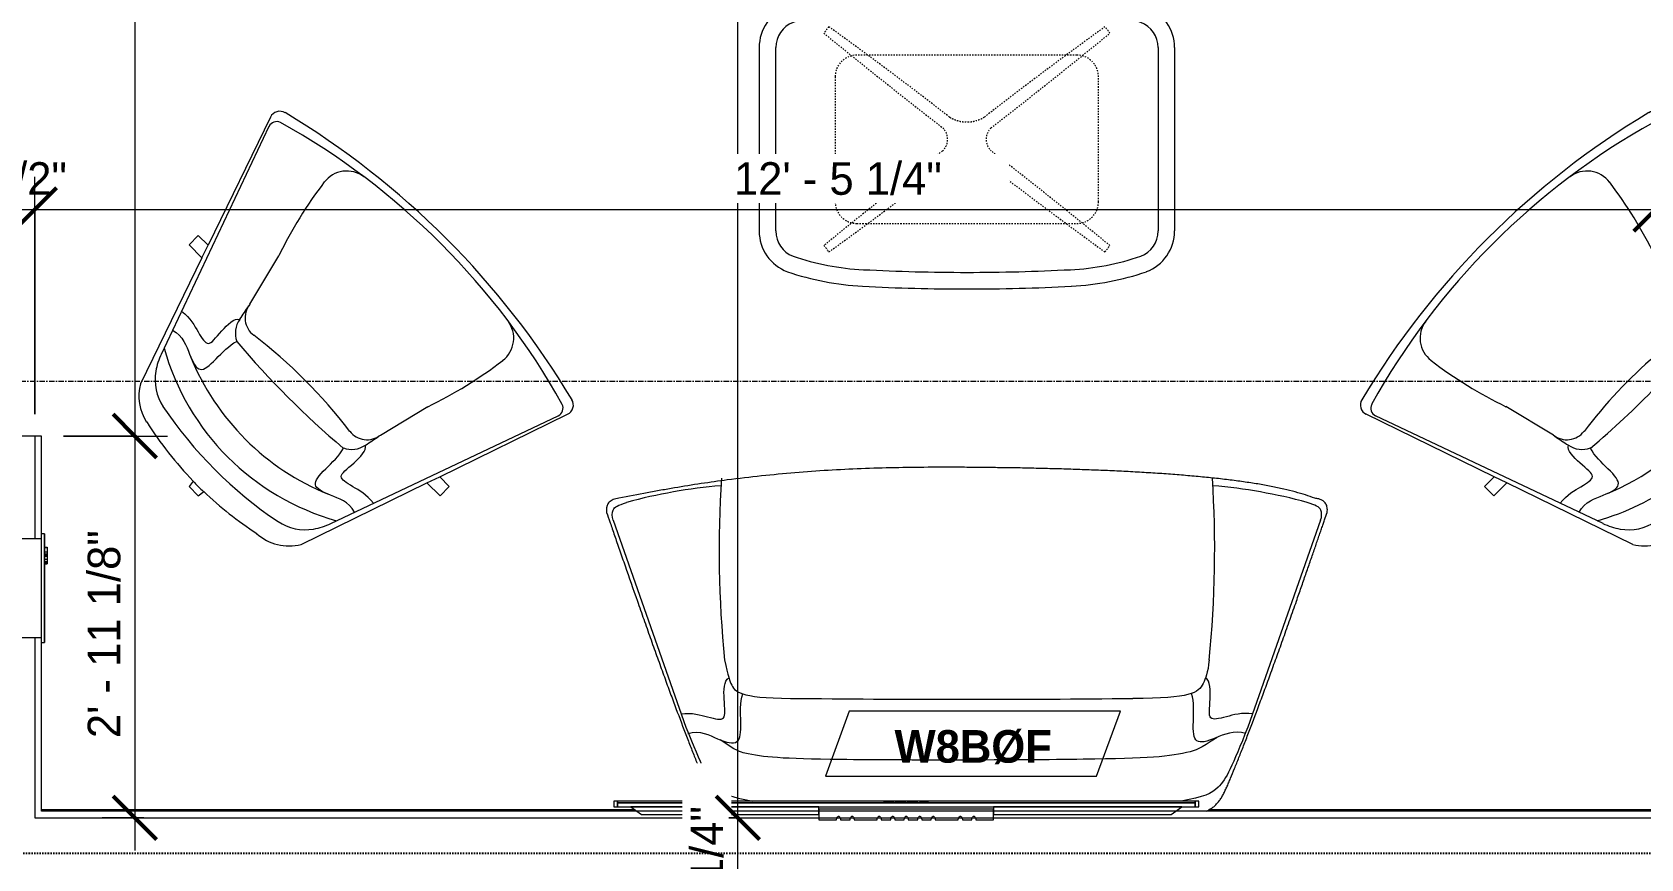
# Model space of a CAD drawing. Header units: inches. Extents: x -4058 to -1781, y 9814 to 12264.
# Drawn here: x -3634.8 to -3486.7, y 11241.2 to 11317.3 of the extents above; entities that cross this region are included whole.
import ezdxf

# ---------------------------------------------------------------- set-up
doc = ezdxf.new("R2010")
doc.units = ezdxf.units.IN
doc.header["$MEASUREMENT"] = 0
for name, pattern in [('Aligning Line 1_8_', [0.25, 0.125, -0.125]), ('Dash', [0.25, 0.125, -0.125]), ('Dash_2_', [0.25, 0.125, -0.125]), ('Grid Line 1_2_', [0.875, 0.5, -0.125, 0.125, -0.125])]:
    doc.linetypes.add(name, pattern=pattern)
for name, color, linetype, lineweight in [('0-1', 7, 'Continuous', 5), ('0-2', 7, 'Continuous', 9), ('A-ANNO-DIMS', 211, 'Continuous', 9), ('A-ANNO-DIMS-32', 211, 'Continuous', 9), ('A-GENM-1', 7, 'Continuous', 9), ('A-WALL-1', 7, 'Continuous', 9), ('A-WALL-IDEN', 211, 'Continuous', 9), ('E-FIRE-1', 7, 'Continuous', 9), ('G-ANNO-SYMB', 111, 'Aligning Line 1_8_', 9), ('I-FURN-1', 7, 'Continuous', 9), ('I-FURN-HDLN-1', 7, 'Dash', 9), ('I-WALL-3', 7, 'Continuous', 9), ('S-GRID-1', 1, 'Grid Line 1_2_', 9)]:
    doc.layers.add(name, color=color, linetype=linetype, lineweight=lineweight)
doc.layers.add('0-3', color=250, linetype='Dash_2_')
doc.styles.add('Century Gothic', font='ufonts.com_century-gothic.ttf', dxfattribs={"height": 3})
doc.styles.add('Century Gothic_B_1', font='GOTHICB.TTF', dxfattribs={"height": 3})
doc.dimstyles.new('THE_DIMENSION_STRING_4', dxfattribs={"dimscale": 12, "dimtxt": 3.132505, "dimasz": 0.333333, "dimexe": 0.25, "dimexo": 0.166667, "dimgap": 0.041667, "dimtad": 1, "dimdec": 4, "dimrnd": 0.0625, "dimzin": 3, "dimdsep": 46, "dimlunit": 4, "dimtxsty": 'Century Gothic', "dimblk1": 'OBLIQUE', "dimblk2": 'OBLIQUE', "dimsah": 1, "dimcen": 0.09, "dimdle": 0.25, "dimazin": 0, "dimtfac": 1, "dimtdec": 4, "dimtix": 1, "dimtmove": 0, "dimatfit": 3, "dimfxl": 1, "dimtvp": 1, "dimtfill": 1, "dimfrac": 2, "dimtolj": 1, "dimtzin": 0, "dimarcsym": 2})

# ---------------------------------------------------------------- blocks, each defined once
blk = doc.blocks.new('Basic Wall _ INT - W8BØF - _5_8 GYP - 2X8 WOOD_BATT_ - 5_8 GYP_ - ___-2320912-UNIT PLANS - 1ST FLOOR')
at = {"layer": 'I-WALL-3'}
for p, q in [((-3579.33, 11245.76), (-3633.95, 11245.76)), ((-3480.05, 11245.76), (-3526.47, 11245.76))]:
    blk.add_line(p, q, dxfattribs=at)
blk = doc.blocks.new('Seating-Lounge_Chair-Teknion-BBMC_Metropolitan-R2013 - Lounge Chair-1463097-UNIT PLANS - 1ST FLOOR')
at = {"layer": 'I-FURN-1'}
for p, q in [((-0.6, 16.36), (-0.69, 15.74)), ((0.6, 16.36), (-0.6, 16.36)), ((0.68, 15.74), (0.6, 16.36)), ((-10.46, 12.84), (-14.66, 0.64)), ((14.66, 0.64), (10.46, 12.84)), ((-11.03, 9.54), (-18.84, -12.29)), ((11.03, 9.54), (18.84, -12.29)), ((-14.66, 0.64), (-16.34, 0.62)), ((-16.34, 0.62), (-16.34, -0.58)), ((-14.66, 0.64), (-15.08, -0.6)), ((-8.51, 0.55), (-9.74, -4.39)), ((8.51, 0.55), (9.77, -4.5)), ((16.34, 0.62), (14.66, 0.64)), ((14.66, 0.64), (15.08, -0.6)), ((16.34, -0.58), (16.34, 0.62)), ((-15.08, -0.6), (-19.35, -12.99)), ((-16.34, -0.58), (-15.08, -0.6)), ((15.08, -0.6), (16.34, -0.58)), ((19.35, -12.99), (15.08, -0.6))]:
    blk.add_line(p, q, dxfattribs=at)
for centre, radius, start, end in [((-6.64, 10.6), 4.43, 92.8494, 149.6225), ((0.14, -18.2), 33.94, 91.3936, 101.9016), ((-0.03, 0.33), 15.43, 87.321, 92.397), ((0.14, -18.2), 33.94, 77.3677, 89.0817), ((6.64, 10.6), 4.43, 30.3775, 77.955), ((0.02, -25.42), 39, 78.9113, 101.0887), ((0, -11.03), 22.95, 60.7025, 119.2975), ((-6.62, 8.47), 4.46, 101.0887, 144.9113), ((6.62, 8.47), 4.46, 35.0887, 78.9113), ((-5.4, 7.6), 5.96, 144.9113, 161.0887), ((5.4, 7.6), 5.96, 18.9113, 35.0887), ((0, -13.43), 23.05, 67.077, 112.923), ((-5.99, 1.79), 2.23, 115.1566, 169.8557), ((0, -78), 82.11, 85.1543, 94.8457), ((5.99, 1.79), 2.23, 10.1443, 64.8434), ((-6.53, 0.33), 1.99, 82.4293, 173.5707), ((26.42, -5.66), 35.49, 167.2304, 169.6334), ((0, 49.5), 47.61, 262.4293, 277.51), ((6.53, 0.33), 1.99, 6.4293, 98.9009), ((-26.42, -5.66), 35.49, 10.3666, 12.7696), ((29.35, -17.86), 41.36, 160.98, 172.2111), ((-29.36, -17.87), 41.36, 7.7889, 18.8554), ((-18.45, -13.3), 0.949, 161, 255.9502), ((-18.11, -12.55), 0.766, 160.3349, 252.0903), ((0, 51.1), 66.95, 254.0922, 285.9078), ((-9.05, -12.61), 2.59, 172.2111, 262.2111), ((9.04, -12.61), 2.59, 277.7889, 7.7889), ((18.11, -12.55), 0.766, 287.9097, 19.6651), ((18.45, -13.3), 0.949, 284.0498, 19), ((0, 60.44), 76.97, 255.9502, 284.0498)]:
    blk.add_arc(centre, radius, start, end, dxfattribs=at)
for points, knots in [([(-11.85, 7.26), (-10.78, 6.94), (-8.92, 7.91), (-7.24, 8.38), (-7.1, 6.73), (-7.2, 4.55), (-6.94, 3.81)], [0, 0, 0, 0, 0.1414553, 0.2981065, 0.4572853, 0.5889724, 0.5889724, 0.5889724, 0.5889724]), ([(11.85, 7.26), (10.78, 6.94), (8.92, 7.91), (7.24, 8.38), (7.1, 6.73), (7.2, 4.55), (6.94, 3.81)], [0, 0, 0, 0, 0.1414553, 0.2981065, 0.4572853, 0.5889724, 0.5889724, 0.5889724, 0.5889724]), ([(-12.5, 5.44), (-11.48, 5.31), (-9.8, 5.8), (-8.34, 6.13), (-8.64, 4.5), (-8.64, 2.41), (-8.19, 2.19)], [0, 0, 0, 0, 0.1221935, 0.2623978, 0.4124405, 0.5340575, 0.5340575, 0.5340575, 0.5340575]), ([(12.5, 5.44), (11.48, 5.31), (9.8, 5.8), (8.34, 6.13), (8.64, 4.5), (8.64, 2.41), (8.19, 2.19)], [0, 0, 0, 0, 0.1221935, 0.2623978, 0.4124405, 0.5340575, 0.5340575, 0.5340575, 0.5340575])]:
    blk.add_open_spline(points, degree=3, knots=knots, dxfattribs=at)
blk = doc.blocks.new('Seating-Setee-Teknion-BBMC_Metropolitan-R2013 - Lounge Settee-1463093-UNIT PLANS - 1ST FLOOR')
at = {"layer": 'I-FURN-1'}
for p, q in [((-32.58, -11.63), (-25.87, 7.43)), ((32.58, -11.63), (25.87, 7.43))]:
    blk.add_line(p, q, dxfattribs=at)
for centre, radius, start, end in [((0, -1564.76), 1569.61, 89.44191, 90.55809), ((81.89, -8.96), 104.71, 174.4123, 183.5877), ((-81.89, -8.96), 104.71, 356.4123, 5.5877), ((-18.28, 35.39), 50.39, 254.9741, 265.0259), ((18.28, 35.39), 50.39, 274.9741, 285.0259)]:
    blk.add_arc(centre, radius, start, end, dxfattribs=at)
for points, knots in [([(-22.06, 15.14), (-22.16, 15.1), (-22.31, 15.02), (-22.5, 14.9), (-22.66, 14.8), (-22.8, 14.68), (-22.93, 14.56), (-23.06, 14.42), (-23.17, 14.29), (-23.28, 14.14), (-23.39, 13.99), (-23.48, 13.83), (-23.58, 13.67), (-23.67, 13.5), (-23.76, 13.32), (-23.84, 13.13), (-23.93, 12.94), (-24.02, 12.75), (-24.13, 12.48), (-24.33, 11.99), (-24.65, 11.23), (-25.05, 10.23), (-25.48, 9.14), (-26.09, 7.57), (-26.74, 5.83), (-27.45, 3.93), (-27.91, 2.67), (-28.28, 1.63), (-28.57, 0.83), (-28.87, 0.01), (-29.26, -1.1), (-29.66, -2.23), (-30.06, -3.35), (-30.33, -4.12), (-30.57, -4.82), (-30.79, -5.44), (-31, -6.05), (-31.21, -6.65), (-31.41, -7.23), (-31.61, -7.81), (-31.8, -8.36), (-31.99, -8.9), (-32.17, -9.42), (-32.34, -9.92), (-32.51, -10.4), (-32.66, -10.85), (-32.81, -11.27), (-32.99, -11.79), (-33.11, -12.14), (-33.18, -12.35)], [0.0467187, 0.0467187, 0.0467187, 0.0467187, 0.0625, 0.0729167, 0.0833333, 0.09375, 0.1041667, 0.1145833, 0.125, 0.1354167, 0.1458333, 0.15625, 0.1666667, 0.1770833, 0.1875, 0.1979167, 0.2083333, 0.21875, 0.2291667, 0.25, 0.2916667, 0.3333333, 0.375, 0.4166667, 0.5, 0.5416667, 0.5833333, 0.6041667, 0.625, 0.6458333, 0.6666667, 0.7083333, 0.7291667, 0.75, 0.765625, 0.78125, 0.796875, 0.8125, 0.828125, 0.84375, 0.859375, 0.875, 0.890625, 0.90625, 0.921875, 0.9375, 0.953125, 0.96875, 1, 1, 1, 1]), ([(-25.87, 7.43), (-24.42, 11.02), (-23.5, 13.12), (-21.81, 13.85), (-19.74, 14.22)], [0, 0, 0, 0, 0.2252068, 0.3990743, 0.3990743, 0.3990743, 0.3990743]), ([(25.87, 7.43), (24.42, 11.02), (23.5, 13.12), (21.81, 13.85), (19.74, 14.22)], [0, 0, 0, 0, 0.2252068, 0.3990743, 0.3990743, 0.3990743, 0.3990743]), ([(33.18, -12.35), (33.08, -12.07), (32.92, -11.6), (32.66, -10.85), (32.39, -10.04), (32, -8.92), (31.31, -6.95), (30.55, -4.76), (29.76, -2.51), (29.26, -1.1), (28.87, 0.01), (28.57, 0.83), (28.28, 1.63), (27.91, 2.67), (27.45, 3.93), (26.74, 5.83), (26.09, 7.57), (25.48, 9.14), (25.05, 10.23), (24.72, 11.06), (24.46, 11.68), (24.24, 12.2), (24.08, 12.6), (23.96, 12.87), (23.92, 12.97), (23.85, 13.11), (23.76, 13.32), (23.66, 13.52), (23.59, 13.65), (23.54, 13.73), (23.46, 13.87), (23.36, 14.03), (23.27, 14.16), (23.23, 14.21), (23.22, 14.23)], [0, 0, 0, 0, 0.0416667, 0.0625, 0.0833333, 0.125, 0.1666667, 0.25, 0.2916667, 0.3333333, 0.3541667, 0.375, 0.3958333, 0.4166667, 0.4583333, 0.5, 0.5833333, 0.625, 0.6666667, 0.7083333, 0.7291667, 0.75, 0.78125, 0.7890625, 0.7929688, 0.796875, 0.8125, 0.828125, 0.8320312, 0.8359375, 0.84375, 0.859375, 0.8671875, 0.8706364, 0.8706364, 0.8706364, 0.8706364]), ([(-23.04, 8.36), (-21.45, 9.43), (-19.2, 10.12), (-14.55, 10.45), (15.42, 10.48), (19.02, 10.17), (21.24, 9.62), (22.71, 8.59)], [0, 0, 0, 0, 0.248898, 1.278682, 2.343766, 3.342718, 3.556847, 3.556847, 3.556847, 3.556847]), ([(-25.7, 8.01), (-24.59, 7.65), (-22.65, 8.61), (-20.89, 9.06), (-20.8, 7.35), (-20.95, 5.09), (-20.7, 4.32)], [0, 0, 0, 0, 0.1414553, 0.2981065, 0.4572853, 0.5889724, 0.5889724, 0.5889724, 0.5889724]), ([(25.7, 8.01), (24.59, 7.66), (22.7, 8.73), (20.88, 9.11), (20.77, 7.39), (20.9, 5.13), (20.64, 4.36)], [0, 0, 0, 0, 0.1441141, 0.3036305, 0.4661544, 0.5996296, 0.5996296, 0.5996296, 0.5996296]), ([(-26.35, 6.19), (-25.32, 6.06), (-23.62, 6.55), (-22.14, 6.89), (-22.44, 5.24), (-22.44, 3.12), (-21.98, 2.9)], [0, 0, 0, 0, 0.1221935, 0.2623978, 0.4124405, 0.5340575, 0.5340575, 0.5340575, 0.5340575]), ([(26.35, 6.19), (25.31, 6.06), (23.59, 6.56), (22.1, 6.91), (22.4, 5.24), (22.39, 3.1), (21.92, 2.88)], [0, 0, 0, 0, 0.1221935, 0.2623978, 0.4124405, 0.5340575, 0.5340575, 0.5340575, 0.5340575]), ([(-22.32, 1.23), (-22.18, 2.42), (-21.62, 4.03), (-20.65, 4.78), (-15.29, 4.78)], [0, 0, 0, 0, 0.1145501, 0.345051, 0.345051, 0.345051, 0.345051]), ([(22.32, 1.23), (21.97, 2.73), (21.62, 4.03), (20.65, 4.78), (15.29, 4.78)], [0, 0, 0, 0, 0.1141086, 0.334486, 0.334486, 0.334486, 0.334486]), ([(-32.58, -11.63), (-32.7, -11.97), (-32.7, -12.77), (-32.13, -13), (-31.35, -13.27)], [0, 0, 0, 0, 0.0494276, 0.1116388, 0.1116388, 0.1116388, 0.1116388]), ([(32.58, -11.63), (32.7, -11.97), (32.7, -12.77), (32.13, -13), (31.35, -13.27)], [0, 0, 0, 0, 0.0494276, 0.1116388, 0.1116388, 0.1116388, 0.1116388]), ([(-33.18, -12.35), (-33.19, -12.43), (-33.2, -12.58), (-33.19, -12.79), (-33.14, -12.98), (-33.02, -13.24), (-32.79, -13.45), (-32.41, -13.6), (-32.17, -13.63), (-32.04, -13.65)], [0, 0, 0, 0, 0.111111, 0.222222, 0.333333, 0.444444, 0.722222, 0.861111, 1, 1, 1, 1]), ([(32.04, -13.65), (32.14, -13.64), (32.34, -13.61), (32.58, -13.53), (32.78, -13.43), (32.94, -13.3), (33.06, -13.15), (33.14, -12.99), (33.17, -12.86), (33.19, -12.76), (33.2, -12.61), (33.2, -12.47), (33.18, -12.35)], [0, 0, 0, 0, 0.111111, 0.222222, 0.333333, 0.444444, 0.555556, 0.666667, 0.75, 0.791667, 0.833333, 1, 1, 1, 1]), ([(-32.04, -13.65), (-31.77, -13.75), (-31.2, -13.96), (-30.25, -14.24), (-29.37, -14.46), (-28.61, -14.63), (-28.03, -14.74), (-27.42, -14.86), (-26.79, -14.97), (-26.14, -15.07), (-25.47, -15.17), (-24.79, -15.26), (-24.08, -15.35), (-23.36, -15.44), (-22.63, -15.52), (-21.88, -15.59), (-21.12, -15.67), (-20.34, -15.73), (-19.56, -15.8), (-18.76, -15.86), (-17.95, -15.92), (-17.14, -15.97), (-16.32, -16.02), (-15.49, -16.07), (-14.65, -16.12), (-13.81, -16.16), (-12.96, -16.2), (-12.12, -16.23), (-11.26, -16.26), (-10.41, -16.29), (-9.56, -16.32), (-8.71, -16.35), (-7.85, -16.37), (-7, -16.39), (-5.88, -16.42), (-4.48, -16.45), (-2.82, -16.47), (-1.19, -16.49), (0.95, -16.51), (3.58, -16.51), (6.67, -16.47), (10.75, -16.35), (14.8, -16.11), (18.91, -15.72), (21.79, -15.38), (24.46, -15.01), (26.51, -14.68), (28.17, -14.39), (29.87, -14.08), (31.16, -13.83), (32.04, -13.65)], [0, 0, 0, 0, 0.02381, 0.047619, 0.071429, 0.083333, 0.095238, 0.107143, 0.119048, 0.130952, 0.142857, 0.154762, 0.166667, 0.178571, 0.190476, 0.202381, 0.214286, 0.22619, 0.238095, 0.25, 0.261905, 0.27381, 0.285714, 0.297619, 0.309524, 0.321429, 0.333333, 0.345238, 0.357143, 0.369048, 0.380952, 0.392857, 0.404762, 0.416667, 0.428571, 0.452381, 0.47619, 0.5, 0.52381, 0.571429, 0.619048, 0.666667, 0.761905, 0.809524, 0.857143, 0.892857, 0.928571, 0.946429, 0.964286, 1, 1, 1, 1])]:
    blk.add_open_spline(points, degree=3, knots=knots, dxfattribs=at)
blk = doc.blocks.new('Table-Coffee-Teknion-STRTC_Cover-R2014 - 38_25_ w x 27_5_ d x 15_ h-1463095-UNIT PLANS - 1ST FLOOR')
at = {"layer": 'I-FURN-1'}
for p, q in [((-19.13, 8.44), (-19.13, -8.44)), ((-17.6, -8.44), (-17.6, 8.44)), ((17.61, 8.44), (17.61, -8.44)), ((19.14, -8.44), (19.14, 8.44))]:
    blk.add_line(p, q, dxfattribs=at)
for centre, radius, start, end in [((-8.29, -11.95), 25.51, 92.9641, 108.8407), ((0, -172), 185.78, 90, 92.9641), ((0, -172), 185.78, 87.0323, 90), ((8.3, -11.95), 25.51, 71.1589, 87.0323), ((-15.12, 8.44), 4.01, 110.5555, 180), ((-8.29, -11.95), 23.99, 92.9641, 108.7807), ((0, -172), 184.25, 90, 92.9641), ((0, -172), 184.25, 87.0323, 90), ((8.3, -11.95), 23.99, 71.2186, 87.0323), ((15.13, 8.44), 4, 359.9946, 69.4552), ((-15.12, 8.44), 2.48, 111.0265, 180), ((15.13, 8.44), 2.48, 359.9932, 68.9871), ((-15.12, -8.44), 4.01, 180, 249.4445), ((-15.12, -8.44), 2.48, 180, 248.9735), ((15.13, -8.44), 2.48, 291.0129, 0.0068), ((15.13, -8.44), 4, 290.5448, 0.0054), ((-8.29, 11.95), 23.99, 251.2193, 267.0359), ((8.3, 11.95), 23.99, 272.9677, 288.7814), ((-8.29, 11.95), 25.51, 251.1593, 267.0359), ((0, 172), 184.25, 267.0359, 270), ((0, 172), 184.25, 270, 272.9677), ((8.3, 11.95), 25.51, 272.9677, 288.8411), ((0, 172), 185.78, 267.0359, 270), ((0, 172), 185.78, 270, 272.9677)]:
    blk.add_arc(centre, radius, start, end, dxfattribs=at)
at = {"layer": 'I-FURN-HDLN-1'}
for p, q in [((10.12, 7.75), (-10.13, 7.75)), ((-12.13, 5.75), (-12.13, -5.75)), ((12.12, -5.75), (12.12, 5.75)), ((-10.13, -7.75), (10.12, -7.75))]:
    blk.add_line(p, q, dxfattribs=at)
for centre, radius, start, end in [((0, 0), 16.4, 140.7947, 143.46), ((0, 0), 16.4, 36.5401, 39.2054), ((-10.13, 5.75), 2, 90, 180), ((10.12, 5.75), 2, 360, 90), ((-10.13, -5.75), 2, 180, 270), ((10.12, -5.75), 2, 270, 0), ((0, 0), 16.4, 216.5921, 219.2054), ((0, 0), 16.4, 320.7947, 323.408)]:
    blk.add_arc(centre, radius, start, end, dxfattribs=at)
for centre, major_axis, ratio, start_param, end_param in [((391.48, 506.34), (408.73, 493.23), 0.984192, 3.149955, 3.172178), ((-254.7, -331.68), (136.06, 396.91), 0.982649, 5.959327, 5.992944), ((258.04, -329.74), (-241.21, 343.03), 0.984234, 0.012239, 0.045876), ((-395.08, 498.59), (-555.38, 314.75), 0.981702, 2.753798, 2.776099), ((-3.19, 0), (0, 1.45), 0.9728, 3.874672, 5.516455), ((3.19, 0), (0, 1.45), 0.972829, 0.767014, 2.408864), ((385.31, -487), (-532.66, 322.94), 0.982107, 5.924783, 5.947556), ((-381.98, -493.65), (400.12, 479.77), 0.984186, 0.010484, 0.033189), ((-258.76, 330.7), (-241.87, 344.05), 0.984234, 3.154, 3.187539), ((254, 330.71), (136.08, 395.63), 0.98266, 2.818715, 2.85243)]:
    blk.add_ellipse(centre, major_axis=major_axis, ratio=ratio, start_param=start_param, end_param=end_param, dxfattribs=at)
for points in [[(-1.59, 2.05), (-1.52, 1.99), (-1.39, 1.92), (-1.23, 1.85), (-1.1, 1.8), (-0.96, 1.75), (-0.83, 1.71), (-0.69, 1.67), (-0.56, 1.64), (-0.42, 1.62), (-0.27, 1.61), (-0.13, 1.59), (0, 1.59), (0.14, 1.59), (0.28, 1.61), (0.42, 1.62), (0.56, 1.64), (0.69, 1.67), (0.83, 1.71), (0.96, 1.75), (1.09, 1.8), (1.22, 1.85), (1.39, 1.92), (1.51, 1.99), (1.59, 2.05)], [(1.59, -2.05), (1.52, -1.99), (1.39, -1.92), (1.22, -1.85), (1.1, -1.8), (0.96, -1.75), (0.83, -1.71), (0.69, -1.67), (0.56, -1.64), (0.42, -1.62), (0.27, -1.61), (0.13, -1.59), (0, -1.59), (-0.14, -1.59), (-0.28, -1.61), (-0.42, -1.62), (-0.56, -1.64), (-0.69, -1.67), (-0.83, -1.71), (-0.96, -1.75), (-1.1, -1.8), (-1.22, -1.85), (-1.39, -1.92), (-1.52, -1.99), (-1.59, -2.05)]]:
    blk.add_open_spline(points, degree=3, knots=[0, 0, 0, 0, 0.083333, 0.125, 0.166667, 0.208333, 0.25, 0.291667, 0.333333, 0.375, 0.416667, 0.458333, 0.5, 0.541667, 0.583333, 0.625, 0.666667, 0.708333, 0.75, 0.791667, 0.833333, 0.875, 0.916667, 1, 1, 1, 1], dxfattribs=at)
blk = doc.blocks.new('Seating-Lounge_Chair-Teknion-BBMC_Metropolitan-R2013 - Lounge Chair-1793153-UNIT PLANS - 1ST FLOOR')
at = {"layer": 'I-FURN-1'}
for p, q in [((-15.08, 0.6), (-19.35, 12.99)), ((-11.03, -9.54), (-18.84, 12.29)), ((11.03, -9.54), (18.84, 12.29)), ((19.35, 12.99), (15.08, 0.6)), ((8.51, -0.55), (9.77, 4.5)), ((-8.51, -0.55), (-9.74, 4.39)), ((-16.34, 0.58), (-15.08, 0.6)), ((-16.34, -0.62), (-16.34, 0.58)), ((-14.66, -0.64), (-15.08, 0.6)), ((14.66, -0.64), (15.08, 0.6)), ((15.08, 0.6), (16.34, 0.58)), ((16.34, 0.58), (16.34, -0.62)), ((-14.66, -0.64), (-16.34, -0.62)), ((-10.46, -12.84), (-14.66, -0.64)), ((14.66, -0.64), (10.46, -12.84)), ((16.34, -0.62), (14.66, -0.64)), ((-0.6, -16.36), (-0.69, -15.74)), ((0.68, -15.74), (0.6, -16.36)), ((0.6, -16.36), (-0.6, -16.36))]:
    blk.add_line(p, q, dxfattribs=at)
for centre, radius, start, end in [((0, -60.44), 76.97, 75.9502, 104.0498), ((0, -51.1), 66.95, 74.0922, 105.9078), ((-9.05, 12.61), 2.59, 97.7889, 187.7889), ((9.04, 12.61), 2.59, 352.2111, 82.2111), ((-18.45, 13.3), 0.949, 104.0498, 199), ((18.45, 13.3), 0.949, 341, 75.9502), ((-18.11, 12.55), 0.766, 107.9097, 199.6651), ((29.35, 17.86), 41.36, 187.7889, 199.02), ((-29.36, 17.87), 41.36, 341.1446, 352.2111), ((18.11, 12.55), 0.766, 340.3349, 72.0903), ((-6.53, -0.33), 1.99, 186.4293, 277.5707), ((26.42, 5.66), 35.49, 190.3666, 192.7696), ((6.53, -0.33), 1.99, 274.3506, 353.5707), ((-26.42, 5.66), 35.49, 347.2304, 349.6334), ((-5.99, -1.79), 2.23, 190.1443, 244.8434), ((0, -49.5), 47.61, 86.0211, 97.5707), ((0, -49.5), 47.61, 82.49, 85.7476), ((6.53, -0.33), 1.99, 261.0991, 267.8778), ((5.99, -1.79), 2.23, 319.2938, 349.8557), ((0, 78), 82.11, 265.1543, 270.901), ((0, 78), 82.11, 271.0805, 274.8457), ((5.99, -1.79), 2.23, 295.1566, 314.7631), ((0, 13.43), 23.05, 247.077, 276.3883), ((0, 13.43), 23.05, 276.9223, 291.4425), ((0, 13.43), 23.05, 292.4072, 292.923), ((0, 11.03), 22.95, 240.7025, 281.4516), ((-5.4, -7.6), 5.96, 198.9113, 215.0887), ((0, 11.03), 22.95, 283.6647, 299.2975), ((5.4, -7.6), 5.96, 324.9113, 341.0887), ((-6.62, -8.47), 4.46, 215.0887, 258.9113), ((0, 11.03), 22.95, 281.9999, 282.7465), ((6.62, -8.47), 4.46, 281.0887, 324.9113), ((-6.64, -10.6), 4.43, 210.3775, 267.1506), ((0.02, 25.42), 39, 258.9113, 281.0887), ((6.64, -10.6), 4.43, 282.045, 329.6225), ((0.14, 18.2), 33.94, 258.0984, 268.6064), ((-0.03, -0.33), 15.43, 267.603, 272.679), ((0.14, 18.2), 33.94, 270.9183, 282.6323)]:
    blk.add_arc(centre, radius, start, end, dxfattribs=at)
for points, knots in [([(-12.5, -5.44), (-11.48, -5.31), (-9.8, -5.8), (-8.34, -6.13), (-8.64, -4.5), (-8.64, -2.41), (-8.19, -2.19)], [0, 0, 0, 0, 0.1221935, 0.2623978, 0.4124405, 0.5340575, 0.5340575, 0.5340575, 0.5340575]), ([(8.59, -4.17), (8.6, -4.14), (8.64, -3.38), (8.64, -2.41), (8.19, -2.19)], [0.4073876, 0.4073876, 0.4073876, 0.4073876, 0.4124405, 0.5340575, 0.5340575, 0.5340575, 0.5340575]), ([(-11.85, -7.26), (-10.78, -6.94), (-8.92, -7.91), (-7.24, -8.38), (-7.1, -6.73), (-7.2, -4.55), (-6.94, -3.81)], [0, 0, 0, 0, 0.1414553, 0.2981065, 0.4572853, 0.5889724, 0.5889724, 0.5889724, 0.5889724]), ([(8.41, -8.01), (8.01, -8.12), (7.22, -8.17), (7.1, -6.73), (7.2, -4.55), (6.94, -3.81)], [0.1988988, 0.1988988, 0.1988988, 0.1988988, 0.2981065, 0.4572853, 0.5889724, 0.5889724, 0.5889724, 0.5889724]), ([(9.92, -5.75), (9.29, -5.91), (8.42, -6.07), (8.53, -5.13), (8.58, -4.41)], [0.1332447, 0.1332447, 0.1332447, 0.1332447, 0.2623978, 0.3931657, 0.3931657, 0.3931657, 0.3931657]), ([(11.85, -7.26), (10.78, -6.94), (9.72, -7.49), (8.91, -7.83), (8.78, -7.88)], [0, 0, 0, 0, 0.1414553, 0.1695589, 0.1695589, 0.1695589, 0.1695589])]:
    blk.add_open_spline(points, degree=3, knots=knots, dxfattribs=at)
blk.add_open_spline([(12.5, -5.44), (11.5, -5.31), (10.73, -5.53), (10.12, -5.69)], degree=3, dxfattribs=at)
blk = doc.blocks.new('Sony TV - Sony TV-2182322-UNIT PLANS - 1ST FLOOR')
at = {"layer": 'A-GENM-1'}
for p, q in [((-14.39, -0.91), (-15.39, -1.61)), ((1.97, -0.91), (-14.39, -0.91)), ((3.59, -0.41), (1.97, -0.41)), ((1.97, -0.41), (1.97, -1.38)), ((1.97, -1.61), (1.97, -0.91)), ((1.97, -1.38), (18.05, -1.38)), ((4.84, -0.41), (3.97, -0.41)), ((7.33, -0.41), (5.21, -0.41)), ((8.57, -0.41), (7.7, -0.41)), ((9.82, -0.41), (8.95, -0.41)), ((11.06, -0.41), (10.19, -0.41)), ((12.31, -0.41), (11.44, -0.41)), ((14.8, -0.41), (12.68, -0.41)), ((16.05, -0.41), (15.17, -0.41)), ((18.05, -0.41), (16.42, -0.41)), ((18.05, -1.38), (18.05, -0.41)), ((34.38, -0.91), (18.05, -0.91)), ((18.05, -0.91), (18.05, -1.61)), ((35.38, -1.61), (34.38, -0.91)), ((-16.94, -1.6), (-16.94, -2.14)), ((-16.59, -1.6), (-16.94, -1.6)), ((-16.94, -2.14), (-16.59, -2.14)), ((36.59, -1.6), (-16.59, -1.6)), ((-16.59, -1.6), (-16.59, -1.99)), ((-16.59, -2.14), (-16.59, -1.6)), ((36.59, -1.6), (-16.59, -1.6)), ((-16.59, -1.6), (-16.59, -2.14)), ((-16.59, -1.99), (36.59, -1.99)), ((36.59, -1.99), (-16.59, -1.99)), ((-16.59, -1.99), (-16.59, -2.14)), ((-16.59, -2.14), (36.59, -2.14)), ((-16.59, -2.14), (36.59, -2.14)), ((-15.39, -1.61), (1.97, -1.61)), ((8.66, -2.14), (8.63, -2.14)), ((8.75, -2.14), (8.66, -2.14)), ((10.32, -2.14), (10.01, -2.14)), ((10.64, -2.14), (10.32, -2.14)), ((11.02, -2.14), (10.64, -2.14)), ((11.54, -2.14), (11.11, -2.14)), ((11.65, -2.14), (11.54, -2.14)), ((11.73, -2.14), (11.65, -2.14)), ((12.1, -2.14), (11.73, -2.14)), ((18.05, -1.61), (35.38, -1.61)), ((36.59, -1.99), (36.59, -1.6)), ((36.94, -1.6), (36.59, -1.6)), ((36.59, -1.6), (36.59, -2.14)), ((36.59, -2.14), (36.59, -1.6)), ((36.59, -2.14), (36.59, -1.99)), ((36.59, -2.14), (36.94, -2.14)), ((36.94, -2.14), (36.94, -1.6))]:
    blk.add_line(p, q, dxfattribs=at)
at = {"layer": 'A-GENM-1', "flags": 128}
for points in [[(3.97, -0.41), (3.96, -0.48), (3.95, -0.54), (3.93, -0.6), (3.9, -0.66), (3.87, -0.7), (3.84, -0.73), (3.8, -0.74), (3.76, -0.74), (3.72, -0.73), (3.68, -0.7), (3.65, -0.66), (3.63, -0.6), (3.61, -0.54), (3.6, -0.48), (3.59, -0.41)], [(5.21, -0.41), (5.21, -0.48), (5.19, -0.54), (5.18, -0.6), (5.15, -0.66), (5.12, -0.7), (5.08, -0.73), (5.04, -0.74), (5, -0.74), (4.97, -0.73), (4.93, -0.7), (4.9, -0.66), (4.87, -0.6), (4.85, -0.54), (4.84, -0.48), (4.84, -0.41)], [(7.7, -0.41), (7.7, -0.48), (7.69, -0.54), (7.67, -0.6), (7.64, -0.66), (7.61, -0.7), (7.57, -0.73), (7.53, -0.74), (7.5, -0.74), (7.46, -0.73), (7.42, -0.7), (7.39, -0.66), (7.36, -0.6), (7.34, -0.54), (7.33, -0.48), (7.33, -0.41)], [(8.95, -0.41), (8.94, -0.48), (8.93, -0.54), (8.91, -0.6), (8.89, -0.66), (8.85, -0.7), (8.82, -0.73), (8.78, -0.74), (8.74, -0.74), (8.7, -0.73), (8.67, -0.7), (8.64, -0.66), (8.61, -0.6), (8.59, -0.54), (8.58, -0.48), (8.57, -0.41)], [(10.19, -0.41), (10.19, -0.48), (10.18, -0.54), (10.16, -0.6), (10.13, -0.66), (10.1, -0.7), (10.06, -0.73), (10.03, -0.74), (9.99, -0.74), (9.95, -0.73), (9.91, -0.7), (9.88, -0.66), (9.85, -0.6), (9.83, -0.54), (9.82, -0.48), (9.82, -0.41)], [(11.44, -0.41), (11.43, -0.48), (11.42, -0.54), (11.4, -0.6), (11.38, -0.66), (11.34, -0.7), (11.31, -0.73), (11.27, -0.74), (11.23, -0.74), (11.19, -0.73), (11.16, -0.7), (11.13, -0.66), (11.1, -0.6), (11.08, -0.54), (11.07, -0.48), (11.06, -0.41)], [(12.68, -0.41), (12.68, -0.48), (12.67, -0.54), (12.65, -0.6), (12.62, -0.66), (12.59, -0.7), (12.55, -0.73), (12.52, -0.74), (12.48, -0.74), (12.44, -0.73), (12.4, -0.7), (12.37, -0.66), (12.35, -0.6), (12.33, -0.54), (12.31, -0.48), (12.31, -0.41)], [(15.17, -0.41), (15.17, -0.48), (15.16, -0.54), (15.14, -0.6), (15.11, -0.66), (15.08, -0.7), (15.05, -0.73), (15.01, -0.74), (14.97, -0.74), (14.93, -0.73), (14.89, -0.7), (14.86, -0.66), (14.84, -0.6), (14.82, -0.54), (14.8, -0.48), (14.8, -0.41)], [(16.42, -0.41), (16.42, -0.48), (16.4, -0.54), (16.38, -0.6), (16.36, -0.66), (16.33, -0.7), (16.29, -0.73), (16.25, -0.74), (16.21, -0.74), (16.18, -0.73), (16.14, -0.7), (16.11, -0.66), (16.08, -0.6), (16.06, -0.54), (16.05, -0.48), (16.05, -0.41)], [(9.91, -2.14), (9.9, -2.14), (9.86, -2.14), (9.81, -2.14), (9.75, -2.14), (9.67, -2.14), (9.57, -2.14), (9.47, -2.14), (9.37, -2.14), (9.28, -2.14), (9.18, -2.14), (9.1, -2.14), (9.03, -2.14), (8.98, -2.14), (8.95, -2.14), (8.94, -2.14)]]:
    blk.add_lwpolyline(points, dxfattribs=at)
at = {"layer": 'A-GENM-1'}
for points, knots in [([(8.63, -2.14), (8.5, -2.14), (8.3, -2.14), (7.99, -2.14), (7.96, -2.14)], [0, 0, 0, 0, 0.01859879, 0.03620202, 0.03620202, 0.03620202, 0.03620202]), ([(8.78, -2.14), (8.78, -2.14), (8.77, -2.14), (8.76, -2.14), (8.75, -2.14)], [0.062619593, 0.062619593, 0.062619593, 0.062619593, 0.068476371, 0.072023558, 0.072023558, 0.072023558, 0.072023558])]:
    blk.add_open_spline(points, degree=3, knots=knots, dxfattribs=at)
blk.add_open_spline([(7.96, -2.14), (7.96, -2.14), (7.96, -2.14), (7.96, -2.14)], degree=3, dxfattribs=at)
blk = doc.blocks.new('104416 - Fire Extinguishers - Wall - Class A - Light - 2A-2205595-UNIT PLANS - 1ST FLOOR')
at = {"layer": 'E-FIRE-1'}
for p, q in [((13.19, 2.63), (13.19, 2.37)), ((23.19, 2.63), (13.19, 2.63)), ((13.19, 2.63), (23.19, 2.63)), ((13.19, 2.63), (13.19, 2.37)), ((23.19, 2.37), (13.19, 2.37)), ((13.63, -3.62), (13.63, 2.37)), ((14.41, 2.88), (14.44, 2.88)), ((14.41, 2.63), (14.41, 2.88)), ((14.44, 2.88), (14.84, 2.88)), ((14.44, 2.63), (14.44, 2.88)), ((14.84, 2.88), (15.03, 2.88)), ((14.84, 2.63), (14.84, 2.88)), ((15.03, 2.88), (15.11, 2.88)), ((15.03, 2.63), (15.03, 2.88)), ((15.11, 2.88), (15.24, 2.88)), ((15.11, 2.63), (15.11, 2.88)), ((15.24, 2.88), (15.51, 2.88)), ((15.24, 2.63), (15.24, 2.88)), ((15.51, 2.88), (15.73, 2.88)), ((15.51, 2.63), (15.51, 2.88)), ((15.73, 2.88), (15.87, 2.88)), ((15.73, 2.63), (15.73, 2.88)), ((15.87, 2.88), (15.91, 2.88)), ((15.87, 2.63), (15.87, 2.88)), ((15.91, 2.88), (15.94, 2.88)), ((15.91, 2.63), (15.91, 2.88)), ((15.94, 2.63), (15.94, 2.88)), ((22.75, 2.37), (22.75, -3.62)), ((23.19, 2.37), (23.19, 2.63)), ((23.19, 2.37), (23.19, 2.63)), ((22.75, -3.62), (13.63, -3.62))]:
    blk.add_line(p, q, dxfattribs=at)
blk = doc.blocks.new('CTR - 1st Phase - Common Walls_rvt-1-UNIT PLANS - 1ST FLOOR')
at = {"layer": 'A-WALL-1'}
for p, q in [((-3633.95, 11280.16), (-3638.7, 11280.16)), ((-3634.57, 11280.16), (-3634.57, 11270.73)), ((-3633.95, 11271.16), (-3633.95, 11280.16)), ((-3634.57, 11261.6), (-3634.57, 11245.01)), ((-3633.95, 11245.64), (-3633.95, 11261.16)), ((-3634.57, 11245.01), (-3633.95, 11245.01)), ((-3633.95, 11245.01), (-3481.17, 11245.01))]:
    blk.add_line(p, q, dxfattribs=at)
at = {"layer": 'I-WALL-3'}
blk.add_line((-3480.67, 11245.64), (-3633.95, 11245.64), dxfattribs=at)
at = {"layer": '0-2'}
for name, p in [('Table-Coffee-Teknion-STRTC_Cover-R2014 - 38_25_ w x 27_5_ d x 15_ h-1463095-UNIT PLANS - 1ST FLOOR', (-3548.74, 11307.48)), ('Basic Wall _ INT - W8BØF - _5_8 GYP - 2X8 WOOD_BATT_ - 5_8 GYP_ - ___-2320912-UNIT PLANS - 1ST FLOOR', (0, 0))]:
    blk.add_blockref(name, p, dxfattribs=at)
for name, p, rotation in [('Seating-Lounge_Chair-Teknion-BBMC_Metropolitan-R2013 - Lounge Chair-1463097-UNIT PLANS - 1ST FLOOR', (-3608.38, 11286.66), 134.9999999999995), ('Seating-Lounge_Chair-Teknion-BBMC_Metropolitan-R2013 - Lounge Chair-1793153-UNIT PLANS - 1ST FLOOR', (-3489.1, 11286.66), 45.0000000000002), ('Seating-Setee-Teknion-BBMC_Metropolitan-R2013 - Lounge Settee-1463093-UNIT PLANS - 1ST FLOOR', (-3548.74, 11260.78), 180), ('104416 - Fire Extinguishers - Wall - Class A - Light - 2A-2205595-UNIT PLANS - 1ST FLOOR', (-3636.32, 11284.35), 269.9999999999988), ('Sony TV - Sony TV-2182322-UNIT PLANS - 1ST FLOOR', (-3544.32, 11244.42), 180)]:
    blk.add_blockref(name, p, dxfattribs=dict(at, rotation=rotation))
blk = doc.blocks.new('Wall Tag - Arch Wall-3956453-UNIT PLANS - 1ST FLOOR')
at = {"layer": 'A-WALL-IDEN'}
for p, q in [((-0.3561, 0.0937), (-0.4244, -0.0937)), ((0.4244, 0.0937), (-0.3561, 0.0937)), ((0.3561, -0.0937), (0.4244, 0.0937)), ((-0.4244, -0.0937), (0.3561, -0.0937))]:
    blk.add_line(p, q, dxfattribs=at)
blk = doc.blocks.new('DIMBLOCK1049-UNIT PLANS - 1ST FLOOR')
at = {"layer": 'A-ANNO-DIMS-32', "lineweight": 50}
for p, q in [((-3569.84, 11245.01), (-3571.84, 11247.01)), ((-3569.84, 11245.01), (-3567.84, 11243.01)), ((-3569.84, 11237.76), (-3571.84, 11239.76)), ((-3569.84, 11237.76), (-3567.84, 11235.76))]:
    blk.add_line(p, q, dxfattribs=at)
at = {"layer": 'A-ANNO-DIMS-32'}
for p, q in [((-3570.67, 11245.01), (-3566.84, 11245.01)), ((-3569.84, 11245.01), (-3570.67, 11245.01)), ((-3569.84, 11237.76), (-3569.84, 11245.01)), ((-3570.67, 11237.76), (-3566.84, 11237.76)), ((-3569.84, 11237.76), (-3570.67, 11237.76))]:
    blk.add_line(p, q, dxfattribs=at)
at = {"layer": 'A-ANNO-DIMS-32', "color": 0, "insert": (-3574.19, 11235.75), "char_height": 3, "width": 13.5444, "attachment_point": 1, "rotation": 90, "line_spacing_factor": 0.984502, "style": 'Century Gothic', "bg_fill": 3, "box_fill_scale": 1.25, "bg_fill_color": 256, "bg_fill_true_color": 13158600, "bg_fill_transparency": 0}
blk.add_mtext('7 1/4"', dxfattribs=at)
blk = doc.blocks.new('_Oblique')
at = {"color": 0, "linetype": 'ByBlock', "lineweight": -2}
blk.add_line((-0.5, -0.5), (0.5, 0.5), dxfattribs=at)
blk = doc.blocks.new('DIMBLOCK1050-UNIT PLANS - 1ST FLOOR')
at = {"layer": 'A-ANNO-DIMS-32', "lineweight": 50}
for p, q in [((-3569.84, 11432.19), (-3571.84, 11434.19)), ((-3569.84, 11432.19), (-3567.84, 11430.19)), ((-3569.84, 11245.01), (-3571.84, 11247.01)), ((-3569.84, 11245.01), (-3567.84, 11243.01))]:
    blk.add_line(p, q, dxfattribs=at)
at = {"layer": 'A-ANNO-DIMS-32'}
for p, q in [((-3570.67, 11432.19), (-3566.84, 11432.19)), ((-3569.84, 11432.19), (-3570.67, 11432.19)), ((-3569.84, 11245.01), (-3569.84, 11432.19)), ((-3570.67, 11245.01), (-3566.84, 11245.01)), ((-3569.84, 11245.01), (-3570.67, 11245.01))]:
    blk.add_line(p, q, dxfattribs=at)
at = {"layer": 'A-ANNO-DIMS-32', "color": 0, "insert": (-3574.19, 11327.19), "char_height": 3, "width": 27.387, "attachment_point": 1, "rotation": 90, "line_spacing_factor": 0.984502, "style": 'Century Gothic', "bg_fill": 3, "box_fill_scale": 1.25, "bg_fill_color": 256, "bg_fill_true_color": 13158600, "bg_fill_transparency": 0}
blk.add_mtext('15\' - 7 3/16"', dxfattribs=at)
blk = doc.blocks.new('DIMBLOCK1074-UNIT PLANS - 1ST FLOOR')
at = {"layer": 'A-ANNO-DIMS-32'}
for p, q in [((-3638.07, 11282.16), (-3638.07, 11304.02)), ((-3634.57, 11282.16), (-3634.57, 11304.02)), ((-3638.07, 11301.02), (-3634.57, 11301.02)), ((-3638.07, 11301.02), (-3638.07, 11282.16)), ((-3634.57, 11301.02), (-3634.57, 11282.16))]:
    blk.add_line(p, q, dxfattribs=at)
at = {"layer": 'A-ANNO-DIMS-32', "lineweight": 50}
for p, q in [((-3638.07, 11301.02), (-3636.07, 11303.02)), ((-3634.57, 11301.02), (-3632.57, 11303.02)), ((-3638.07, 11301.02), (-3640.07, 11299.02)), ((-3634.57, 11301.02), (-3636.57, 11299.02))]:
    blk.add_line(p, q, dxfattribs=at)
at = {"layer": 'A-ANNO-DIMS-32', "color": 0, "insert": (-3641.97, 11305.37), "char_height": 3, "width": 13.5444, "attachment_point": 1, "line_spacing_factor": 0.984502, "style": 'Century Gothic', "bg_fill": 3, "box_fill_scale": 1.25, "bg_fill_color": 256, "bg_fill_true_color": 13158600, "bg_fill_transparency": 0}
blk.add_mtext('3 1/2"', dxfattribs=at)
blk = doc.blocks.new('DIMBLOCK1075-UNIT PLANS - 1ST FLOOR')
at = {"layer": 'A-ANNO-DIMS-32'}
for p, q in [((-3634.57, 11282.16), (-3634.57, 11304.02)), ((-3485.32, 11291.44), (-3485.32, 11304.02)), ((-3634.57, 11301.02), (-3485.32, 11301.02)), ((-3634.57, 11301.02), (-3634.57, 11282.16)), ((-3485.32, 11301.02), (-3485.32, 11291.44))]:
    blk.add_line(p, q, dxfattribs=at)
at = {"layer": 'A-ANNO-DIMS-32', "lineweight": 50}
for p, q in [((-3634.57, 11301.02), (-3632.57, 11303.02)), ((-3485.32, 11301.02), (-3483.32, 11303.02)), ((-3634.57, 11301.02), (-3636.57, 11299.02)), ((-3485.32, 11301.02), (-3487.32, 11299.02))]:
    blk.add_line(p, q, dxfattribs=at)
at = {"layer": 'A-ANNO-DIMS-32', "color": 0, "insert": (-3570.19, 11305.37), "char_height": 3, "width": 24.5827, "attachment_point": 1, "line_spacing_factor": 0.984502, "style": 'Century Gothic', "bg_fill": 3, "box_fill_scale": 1.25, "bg_fill_color": 256, "bg_fill_true_color": 13158600, "bg_fill_transparency": 0}
blk.add_mtext('12\' - 5 1/4"', dxfattribs=at)
blk = doc.blocks.new('DIMBLOCK1076-UNIT PLANS - 1ST FLOOR')
at = {"layer": 'A-ANNO-DIMS-32'}
for p, q in [((-3485.32, 11291.44), (-3485.32, 11304.02)), ((-3477.32, 11291.44), (-3477.32, 11304.02)), ((-3485.32, 11301.02), (-3477.32, 11301.02)), ((-3485.32, 11301.02), (-3485.32, 11291.44)), ((-3477.32, 11301.02), (-3477.32, 11291.44))]:
    blk.add_line(p, q, dxfattribs=at)
at = {"layer": 'A-ANNO-DIMS-32', "lineweight": 50}
for p, q in [((-3485.32, 11301.02), (-3483.32, 11303.02)), ((-3477.32, 11301.02), (-3475.32, 11303.02)), ((-3485.32, 11301.02), (-3487.32, 11299.02)), ((-3477.32, 11301.02), (-3479.32, 11299.02))]:
    blk.add_line(p, q, dxfattribs=at)
at = {"layer": 'A-ANNO-DIMS-32', "color": 0, "insert": (-3483.14, 11305.37), "char_height": 3, "width": 4.3557, "attachment_point": 1, "line_spacing_factor": 0.984502, "style": 'Century Gothic', "bg_fill": 3, "box_fill_scale": 1.25, "bg_fill_color": 256, "bg_fill_true_color": 13158600, "bg_fill_transparency": 0}
blk.add_mtext('8"', dxfattribs=at)
blk = doc.blocks.new('DIMBLOCK1086-UNIT PLANS - 1ST FLOOR')
at = {"layer": 'A-ANNO-DIMS-32', "lineweight": 50}
for p, q in [((-3625.37, 11432.31), (-3627.37, 11434.31)), ((-3625.37, 11432.31), (-3623.37, 11430.31)), ((-3625.37, 11280.16), (-3627.37, 11282.16)), ((-3625.37, 11280.16), (-3623.37, 11278.16))]:
    blk.add_line(p, q, dxfattribs=at)
at = {"layer": 'A-ANNO-DIMS-32'}
for p, q in [((-3624.54, 11432.31), (-3628.37, 11432.31)), ((-3625.37, 11432.31), (-3625.37, 11280.16)), ((-3625.37, 11432.31), (-3624.54, 11432.31)), ((-3631.95, 11280.16), (-3622.37, 11280.16)), ((-3625.37, 11280.16), (-3631.95, 11280.16))]:
    blk.add_line(p, q, dxfattribs=at)
at = {"layer": 'A-ANNO-DIMS-32', "color": 0, "insert": (-3629.71, 11346), "char_height": 3, "width": 24.5827, "attachment_point": 1, "rotation": 90, "line_spacing_factor": 0.984502, "style": 'Century Gothic', "bg_fill": 3, "box_fill_scale": 1.25, "bg_fill_color": 256, "bg_fill_true_color": 13158600, "bg_fill_transparency": 0}
blk.add_mtext('12\' - 8 1/8"', dxfattribs=at)
blk = doc.blocks.new('DIMBLOCK1087-UNIT PLANS - 1ST FLOOR')
at = {"layer": 'A-ANNO-DIMS-32', "lineweight": 50}
for p, q in [((-3625.37, 11280.16), (-3627.37, 11282.16)), ((-3625.37, 11280.16), (-3623.37, 11278.16)), ((-3625.37, 11245.01), (-3627.37, 11247.01)), ((-3625.37, 11245.01), (-3623.37, 11243.01))]:
    blk.add_line(p, q, dxfattribs=at)
at = {"layer": 'A-ANNO-DIMS-32'}
for p, q in [((-3631.95, 11280.16), (-3622.37, 11280.16)), ((-3625.37, 11280.16), (-3631.95, 11280.16)), ((-3625.37, 11280.16), (-3625.37, 11242.01)), ((-3624.54, 11245.01), (-3628.37, 11245.01)), ((-3625.37, 11245.01), (-3624.54, 11245.01))]:
    blk.add_line(p, q, dxfattribs=at)
at = {"layer": 'A-ANNO-DIMS-32', "color": 0, "insert": (-3629.71, 11252.35), "char_height": 3, "width": 24.5827, "attachment_point": 1, "rotation": 90, "line_spacing_factor": 0.984502, "style": 'Century Gothic', "bg_fill": 3, "box_fill_scale": 1.25, "bg_fill_color": 256, "bg_fill_true_color": 13158600, "bg_fill_transparency": 0}
blk.add_mtext('2\' - 11 1/8"', dxfattribs=at)

msp = doc.modelspace()

# ---------------------------------------------------------------- linework, layer by layer
at = {"layer": 'G-ANNO-SYMB'}
msp.add_line((-2851.7738, 11241.72163), (-3940.29498, 11241.72163), dxfattribs=at)

# ---------------------------------------------------------------- block references
at = {"layer": '0-1'}
msp.add_blockref('CTR - 1st Phase - Common Walls_rvt-1-UNIT PLANS - 1ST FLOOR', (0, 0), dxfattribs=at)
at = {"layer": 'A-WALL-IDEN', "xscale": 31.99999999999999, "yscale": 31.99999999999999, "zscale": 31.99999999999999}
msp.add_blockref('Wall Tag - Arch Wall-3956453-UNIT PLANS - 1ST FLOOR', (-3548.18624, 11251.84286), dxfattribs=at)

# ---------------------------------------------------------------- texts
at = {"layer": 'A-WALL-IDEN', "insert": (-3555.40216, 11253.09039), "char_height": 3, "width": 17.372, "attachment_point": 1, "style": 'Century Gothic_B_1'}
msp.add_mtext('W8BØF', dxfattribs=at)

# ---------------------------------------------------------------- next in the draw order: dimensions: what is measured, and where the dimension line sits
at = {"layer": 'A-ANNO-DIMS'}
dim = msp.add_linear_dim(base=(-3634.57374, 11301.02386), p1=(-3638.07374, 11280.1644), p2=(-3634.57374, 11280.1644), dimstyle='THE_DIMENSION_STRING_4', override={"dimpost": '<>', "dimfxl": 3.5}, dxfattribs=at)
dim.commit()
dim.dimension.update_dxf_attribs({"geometry": 'DIMBLOCK1074-UNIT PLANS - 1ST FLOOR', "text_midpoint": (-3636.32374, 11303.26553)})
dim = msp.add_linear_dim(base=(-3569.84276, 11245.0144), p1=(-3572.67119, 11237.7644), p2=(-3572.67119, 11245.0144), angle=90, dimstyle='THE_DIMENSION_STRING_4', override={"dimpost": '<>', "dimfxl": 7.25}, dxfattribs=at)
dim.commit()
dim.dimension.update_dxf_attribs({"geometry": 'DIMBLOCK1049-UNIT PLANS - 1ST FLOOR', "text_midpoint": (-3572.08444, 11241.3894)})

# ---------------------------------------------------------------- next in the draw order: dimensions: what is measured, and where the dimension line sits
dim = msp.add_linear_dim(base=(-3569.84276, 11432.1894), p1=(-3572.67119, 11245.0144), p2=(-3572.67119, 11432.1894), angle=90, dimstyle='THE_DIMENSION_STRING_4', override={"dimpost": '<>', "dimfxl": 187.175}, dxfattribs=at)
dim.commit()
dim.dimension.update_dxf_attribs({"geometry": 'DIMBLOCK1050-UNIT PLANS - 1ST FLOOR', "text_midpoint": (-3572.08444, 11338.6019)})

# ---------------------------------------------------------------- next in the draw order: dimensions: what is measured, and where the dimension line sits
dim = msp.add_linear_dim(base=(-3485.32374, 11301.02386), p1=(-3634.57374, 11280.1644), p2=(-3485.32374, 11289.4414), dimstyle='THE_DIMENSION_STRING_4', override={"dimpost": '<>', "dimfxl": 149.538039}, dxfattribs=at)
dim.commit()
dim.dimension.update_dxf_attribs({"geometry": 'DIMBLOCK1075-UNIT PLANS - 1ST FLOOR', "text_midpoint": (-3559.94874, 11303.26553)})

# ---------------------------------------------------------------- next in the draw order: dimensions: what is measured, and where the dimension line sits
dim = msp.add_linear_dim(base=(-3625.36632, 11280.1644), p1=(-3622.53789, 11432.3144), p2=(-3633.94874, 11280.1644), angle=90, dimstyle='THE_DIMENSION_STRING_4', override={"dimpost": '<>', "dimfxl": 152.577292}, dxfattribs=at)
dim.commit()
dim.dimension.update_dxf_attribs({"geometry": 'DIMBLOCK1086-UNIT PLANS - 1ST FLOOR', "text_midpoint": (-3627.60799, 11356.2394)})
dim = msp.add_linear_dim(base=(-3477.32374, 11301.02386), p1=(-3485.32374, 11289.4414), p2=(-3477.32374, 11289.4414), dimstyle='THE_DIMENSION_STRING_4', override={"dimpost": '<>', "dimfxl": 8}, dxfattribs=at)
dim.commit()
dim.dimension.update_dxf_attribs({"geometry": 'DIMBLOCK1076-UNIT PLANS - 1ST FLOOR', "text_midpoint": (-3481.32374, 11303.09932)})

# ---------------------------------------------------------------- next in the draw order: linework, layer by layer
at = {"layer": 'S-GRID-1'}
msp.add_line((-1781.27288, 11285.1894), (-4041.7795, 11285.1894), dxfattribs=at)

# ---------------------------------------------------------------- next in the draw order: dimensions: what is measured, and where the dimension line sits
at = {"layer": 'A-ANNO-DIMS'}
dim = msp.add_linear_dim(base=(-3625.36632, 11245.0144), p1=(-3633.94874, 11280.1644), p2=(-3622.53789, 11245.0144), angle=90, dimstyle='THE_DIMENSION_STRING_4', override={"dimpost": '<>', "dimfxl": 36.955783}, dxfattribs=at)
dim.commit()
dim.dimension.update_dxf_attribs({"geometry": 'DIMBLOCK1087-UNIT PLANS - 1ST FLOOR', "text_midpoint": (-3627.60799, 11262.5894)})

# ---------------------------------------------------------------- next in the draw order: linework, layer by layer
at = {"layer": '0-3'}
msp.add_line((-2851.7738, 11241.72163), (-3940.29498, 11241.72163), dxfattribs=at)

doc.saveas('drawing.dxf')
